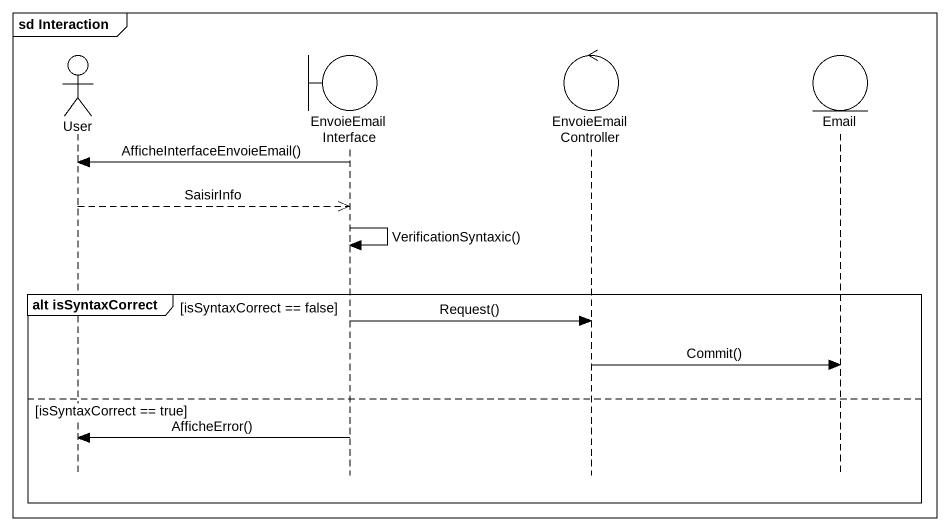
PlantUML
@startuml
mainframe sd Interaction
hide footbox
actor User
boundary EnvoieEmailInterface
control EnvoieEmailController
entity Email

EnvoieEmailInterface -> User : AfficheInterfaceEnvoieEmail()
User -->> EnvoieEmailInterface : SaisirInfo
EnvoieEmailInterface -> EnvoieEmailInterface : VerificationSyntaxic()
group alt isSyntaxCorrect [isSyntaxCorrect == false]
  EnvoieEmailInterface -> EnvoieEmailController : Request()
  EnvoieEmailController -> Email : Commit()
else isSyntaxCorrect == true
  EnvoieEmailInterface -> User : AfficheError()
end
@enduml
